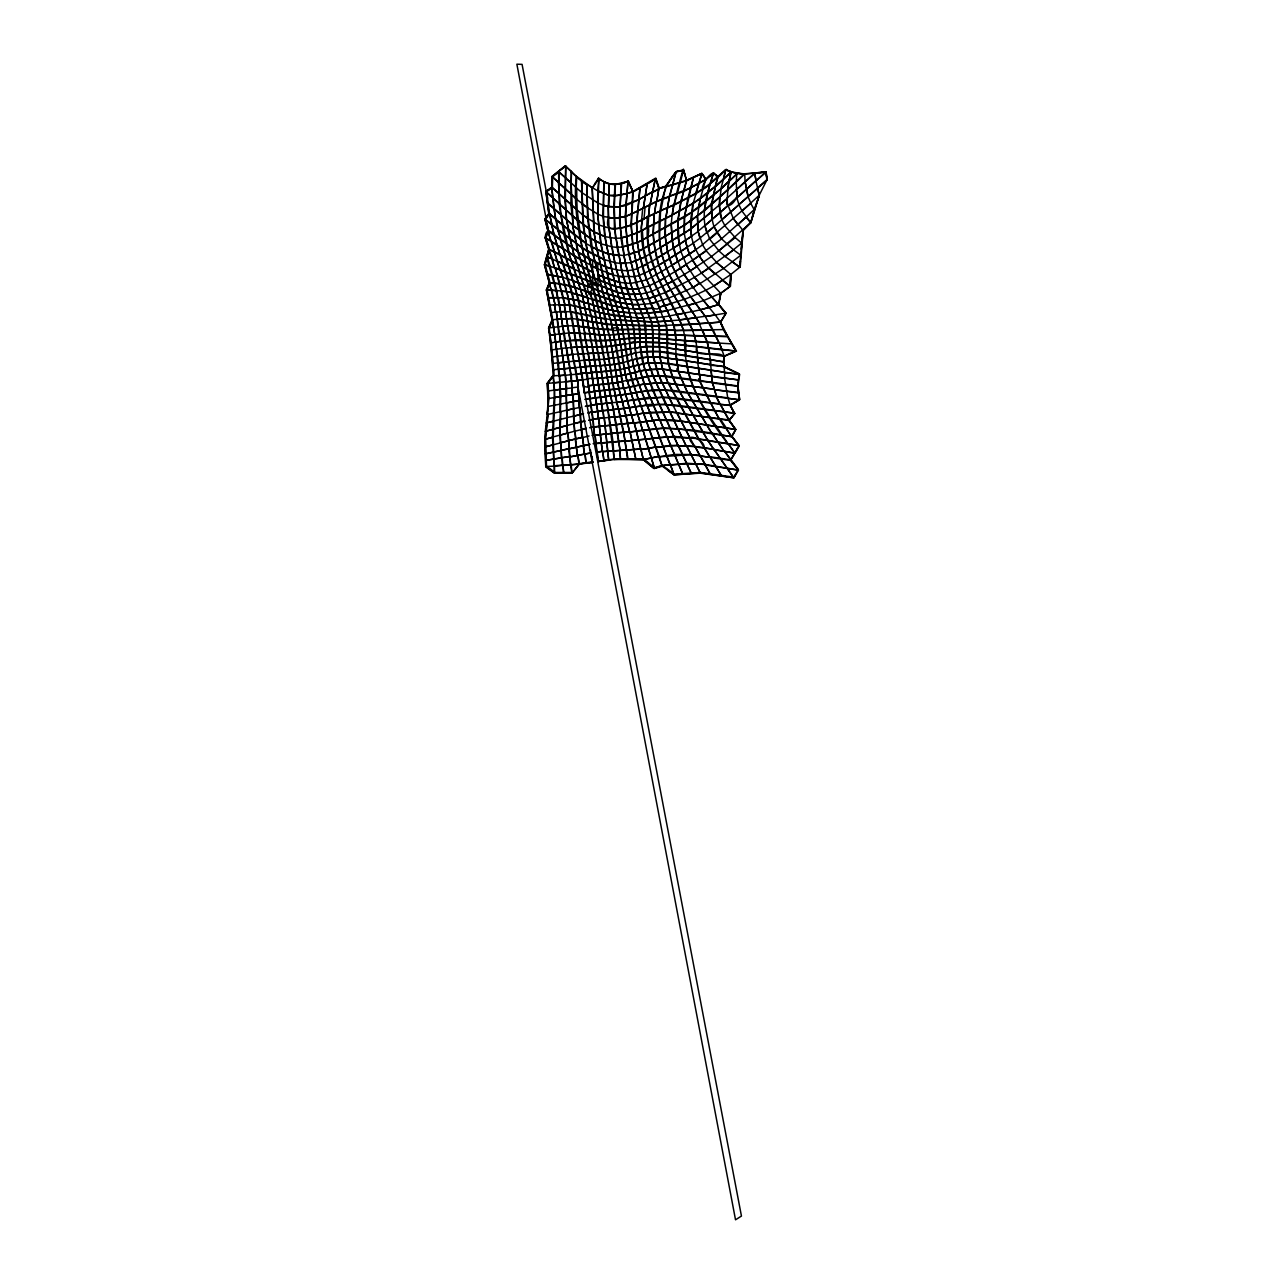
<?xml version="1.0" encoding="UTF-8"?>
<svg xmlns="http://www.w3.org/2000/svg" width="1284" height="1284" viewBox="0 0 1284 1284"><rect width="100%" height="100%" fill="white"/><g stroke="black" fill="none" stroke-linecap="round" stroke-linejoin="round"><path stroke-width="1.5" d="M730.227 353.357L723.791 356.31L675.817 349.152L675.865 334.98L674.052 325.526L649.287 271.052L643.685 248.823L642.305 230.301L631.423 235.132L620.91 237.973L625.404 263.348L632.274 289.301L638.341 288.772L651.614 321.963L652.85 329.876L653.331 356.454L658.965 375.506L647.088 376.726L626.929 381.236L625.452 374.976L624.538 368.444L633.51 366.036L628.614 367.609L631.744 380.112L662.143 466.108L674.228 474.807L700.213 472.849L733.999 477.825L738.477 470.185L730.532 460.378L739.247 446.078L731.88 436.688L735.909 429.482L729.184 420.398L734.753 413.625L730.082 405.327L739.648 399.709L737.931 386.211L739.632 374.318L724.513 366.983L723.422 361.895L724.288 356.374L736.486 351.11L723.662 329.555L720.565 322.268L726.086 313.328L718.783 304.645L720.886 293.233L730.468 286.236L731.077 274.391M731.639 343.855L695.864 341.688C689.219 311.113 664.486 288.21 656.654 258.261L679.22 244.586L677.968 220.928L681.034 201.893L686.378 180.434L658.885 188.604L652.465 192.391L655.354 178.653L650.057 204.959L652.465 192.423L659.206 188.876L655.707 178.925L633.205 191.878L627.972 181.269L614.908 184.607L613.864 207.109L614.458 228.536L621.745 270.523L619.065 255.693L608.215 253.879L605.213 236.673L593.866 232.003L592.213 188.202L595.535 182.858M734.159 172.858L725.781 169.665C703.07 194.077 671.404 205.167 642.273 219.452C636.752 258.501 659.639 291.628 673.811 325.751L720.468 322.091L727.771 336.52L667.359 334.739L694.692 335.846L695.864 341.688L652.433 337.981L624.217 338.799L621.023 320.583L610.317 284.823L604.299 259.625L582.085 247.7L577.174 209.966L552.297 187.432L545.877 191.605L548.798 213.738L544.881 219.163L547.883 230.943L560.145 239.434L574.927 287.584L579.662 307.053L599.805 312.461L574.558 305.929L588.409 385.746L612.612 383.354L608.199 352.506L588.537 353.26L589.212 360.002L586.74 346.84L592.389 346.68L595.808 365.747L580.272 367.288L584.477 392.727L582.936 379.743L571.428 381.348L572.487 394.75L578.972 393.53L579.485 400.303L566.613 402.951L567.4 433.254L565.474 375.201L558.925 375.634L554.832 334.755L546.374 289.927L551.895 290.232L555.121 304.854L544.4 264.729L548.717 249.192L552.393 258.63L546.551 256.928L556.1 290.649L560.514 311.723L571.236 311.675L572.375 318.528L556.774 319.331L572.311 318.496L576.901 346.953L571.091 347.499L573.739 361.221L564.238 304.709L571.091 347.466L586.724 346.84L584.252 333.342L594.941 334.289L589.918 333.696L588.698 327.26L572.776 325.687L580.272 367.256L585.873 366.502L576.356 312.317L572.199 292.752L566.934 291.628L572.792 325.687L593.16 328.335L600.158 365.731L614.233 364.335L612.324 352.217L617.251 351.174L615.309 339.923L596.145 340.469L587.382 297.262L571.541 292.8L574.574 305.897L579.678 307.069L584.798 333.198L578.956 300.52L557.689 229.611L553.934 208.827L551.703 187.352L551.959 176.518L565.072 165.957L571.524 171.735L565.474 165.845L552.216 176.406L551.815 187.175L545.989 191.412L548.91 213.577L544.946 218.954L547.995 230.831L545.154 237.7L554.447 267.73L616.818 292.238L628.309 294.469L640.427 294.197L628.727 294.293L616.818 292.238L604.684 236.609L602.95 216.242L603.881 181.718L603.432 216.482L605.197 236.738L594.428 232.099L592.229 188.186L598.874 178.604L597.638 214.123L600.639 243.703L608.311 279.093L621.649 325.061L626.464 355.427C642.481 349.906 659.671 350.339 676.09 353.806L678.353 371.461L676.427 359.151L710.694 364.913L712.427 383.001L716.584 396.708L712.588 382.696L658.644 375.827L652.978 356.711L652.497 330.084L651.277 322.156L635.901 283.01L627.362 246.159L625.196 216.418L628.004 181.221L625.95 205.568L625.854 227.124L636.944 222.597L639.913 188.62L636.575 222.373L637.313 242.419L638.886 251.327L637.297 242.451L622.259 247.09L637.683 242.548L684.677 217.044L698.528 207.671L721.11 188.764L691.322 212.374L647.505 237.042L650.089 254.039L656.67 274.712L677.278 314.516L683.666 330.325L674.967 330.534L713.053 329.715L719.281 343.277L705.189 316.249L690.792 296.829L683.858 299.541C673.121 283.78 663.7 266.59 660.265 247.635C657.633 221.988 658.178 191.974 676.09 171.815L683.329 170.29L685.239 175.539M565.73 166.166L565.409 199.405L566.565 220.126L568.668 229.948L566.565 220.11L564.832 199.293L565.746 166.166L558.556 171.575L571.123 182.922L573.178 225.39L547.482 202.936L573.178 225.39L570.85 204.766L571.412 171.735L571.139 182.922L558.572 171.558L559.182 204.172L563.885 234.474L568.523 252.483L574.831 256.126L577.174 263.846L593.08 272.224L597.927 290.521L572.841 280.731L598.472 290.344L588.875 258.822L582.952 224.716L581.508 181.108L587.35 185.265M724.16 366.983L724.497 372.665L739.006 374.318L660.875 362.89L648.34 362.955L637.907 364.977L635.564 353.116L634.681 337.596L634.569 342.571L640.299 341.865L606.626 346.792C596.996 289.799 570.417 235.662 576.243 176.55L570.85 171.542M633.927 309.267L611.104 305.383L571.557 292.848L554.078 235.149L549.472 213.754L552.008 224.491L544.93 219.195L558.315 229.579L556.165 219.323L549.488 213.802L574.028 234.747L586.082 243.286L583.546 224.861L582.069 192.632L576.195 187.817L576.725 176.775L571.236 171.398M723.101 317.822L725.877 313.119L718.719 304.501L709.298 307.486L697.934 293.747L690.648 296.941L705.189 316.249L679.589 320.069C664.663 290.906 644.921 261.615 647.393 227.236L672.078 214.974C676.074 188.7 694.419 132.091 674.052 205.119L660.554 210.464L659.462 239.803L662.159 255.083L666.508 268.565L689.444 254.168L685.158 240.541L698.175 231.457L697.533 216.145L700.181 198.298L715.284 186.308L717.772 177.096L715.669 175.057M690.712 296.748L678.064 278.066L683.987 274.648L697.886 293.94L705.735 290.232L718.558 304.661L694.483 277.296L686.218 264.6L690.102 270.94L711.079 256.832L735.218 237.62L725.091 226.064L721.785 219.757L767.126 179.856L766.05 172.088L754.751 173.308L727.209 197.977C723.406 215.905 742.441 196.773 735.941 190L745.105 181.67L747.962 196.452L750.819 203.257L702.46 244.714L706.344 250.926L680.327 268.292L692.814 287.359L686.073 290.649L678.064 278.066L671.821 265.258L677.551 261.824L672.046 240.91L671.227 224.331L673.105 248.149L680.504 268.308L669.397 274.953L699.764 323.728L692.172 311.563L670.312 315.736M554.8 334.61L549.568 335.525L559.455 333.904L560.498 341.287L555.137 342.17L560.498 341.367L564.607 368.604L552.842 369.776L549.279 327.853L552.698 319.7L558.46 362.81L560.899 396.531L554.126 397.655L552.489 437.218L554.463 473.106L554.624 465.723L562.841 465.081L562.103 457.682L570.096 456.43L545.62 460.426L562.151 457.65L562.36 465.578L579.421 463.829L577.832 455.306L569.663 456.96L591.41 452.851L577.832 455.226L578.972 464.198L570.69 464.904L571.91 473.026L571.203 464.535L554.03 466.22L553.211 437.025L544.962 439.337L545.732 466.878L554.415 473.17L571.861 473.122L572.536 472.448L555.169 472.48L546.502 466.204L545.7 438.903L547.963 414.202L544.914 439.433L553.227 437.074L554.816 397.51L552.232 357L548.669 328.078L552.698 319.652L547.112 289.815L550.017 282.657L545.17 264.648L549.472 249.16L545.941 237.7L548.653 230.976L545.684 219.227L549.552 213.818L546.631 191.733L552.377 187.448L552.698 176.694L559.198 171.735L558.941 182.649L552.024 176.534L576.259 198.972L587.623 207.88L588.136 218.665L582.166 214.412L588.152 218.649L593.256 254.601L610.237 319.844L607.589 309.46L618.39 311.482L607.589 309.476L578.314 300.649L593.641 305.03L596.225 317.148L570.61 311.819L591.394 315.88L593.706 328.174L588.152 327.484L589.918 333.696L568.716 333.021L579.646 332.733M552.714 444.922L545.074 446.944L545.299 431.376L548.172 406.338L547.321 383.21L552.971 375.714L554.56 390.095L554.126 397.623L573.081 394.429L560.835 396.419L559.904 427.347L561.573 458.083L560.947 442.659L575.633 438.887L545.074 446.944L545.828 466.59L554.608 472.865L572.215 472.961L579.293 464.134L592.839 462.32M582.952 414.042L573.515 416.225L573.113 394.573L573.739 408.537L560.161 411.747L559.583 375.538L552.874 375.779L547.289 383.402L548.22 398.682L547.225 414.62L548.958 398.281L548.027 383.081L547.289 383.402L560.113 382.247L553.372 382.873M741.189 249.08L742.938 230.51L750.61 222.71L759.149 195.345L767.062 179.616L766.067 171.751L754.575 173.035L756.099 180.803L766.067 172.088L744.479 173.789L719.473 197.238L697.34 215.937L698.047 231.313L702.653 244.762L695.719 249.674L693.199 243.109L699.892 238.326L698.063 231.297L728.092 205.697C725.059 204.349 731.736 160.179 727.787 189.968L704.579 210.608L684.131 225.486L638.854 251.311L623.799 255.532L630.444 283.507L643.477 318.079L632.274 289.285L638.325 288.772L628.807 254.73L638.485 251.231L653.604 242.853L658.836 265.162L669.702 258.774L667.616 251.712L672.062 265.274L678.289 278.018L667.279 284.149L684.26 313.312L692.638 330.453L712.957 329.94L709.506 322.958L652.095 326.168L606.546 324.515L587.029 321.112L611.874 324.595L666.54 325.831L667.632 334.53L667.375 357.947L669.959 370.129L675.384 384.125L707.917 440.749L733.726 477.728L713.936 449.239L694.821 446.96L676.7 413.047L729.023 419.964L735.507 429.482L728.895 420.462L716.456 397.045L719.81 404.54L730.098 404.974L734.464 413.689L730.179 404.974L739.6 399.372L737.786 385.922L665.385 375.779L647.441 376.356L612.612 383.338L622.467 381.701L623.623 388.25L599.227 390.882L604.603 390.159L606.979 403.032L601.426 403.995L589.934 333.647L590.576 340.437L564.751 340.822L558.444 297.551L548.188 297.695L563.467 297.824L578.923 300.552L562.825 297.984L555.137 267.714L559.84 283.748L549.295 282.769L546.374 289.927L556.758 290.553L557.786 297.711M727.787 189.968L736.23 182.055L736.952 197.752L756.067 180.803L754.735 173.292L745.057 181.654L748.155 196.564L738.83 204.589L741.975 211.041L750.755 222.758L718.88 250.91L725.171 256.511L741.638 243.061L735.154 237.556M631.022 354.175L636.687 378.908L649.993 412.389L643.396 413.544L669.815 411.955L649.881 412.308L652.77 420.606L633.75 423.062L622.13 382.038L610.799 319.588L595.68 317.292L603.978 359.231L613.72 357.915L614.217 364.367L609.643 364.929L603.448 329.33L593.176 328.351L612.596 329.763L610.799 319.588L651.598 321.851L610.237 319.86M720.741 293.169L718.478 304.661L725.765 313.168L705.285 316.522L715.204 314.965L703.504 300.584L720.693 293.25L730.211 286.252L722.33 280.361L713.856 285.867L701.465 273.043L733.517 249.882L721.528 238.792L714 226.594L738.958 204.75L736.791 197.592L704.884 225.823L709.763 239.225L717.162 232.869L721.624 238.904L692.493 260.524L701.562 273.01L709.009 268.179L730.066 286.332L730.853 274.471L713.856 285.979L720.693 293.25L719.698 298.963M704.386 210.383L707.853 192.873L731.142 172.216L725.781 169.681L723.309 179.567L715.493 186.581C706.81 229.836 714.129 187.063 718.029 177.369L713.406 173.163C707.532 192.151 700.245 213.144 706.842 232.821L714.145 226.69C709.426 215.985 711.785 183.05 712.235 219.837M713.39 173.131C707.243 173.34 693.809 200.079 710.517 183.387L713.406 173.163L705.67 179.359L690.615 187.833L656.236 201.444L654.519 213.625L660.827 210.753L665.529 186.918L686.635 180.803L680.761 201.62L677.792 220.72L677.92 237.123L680.985 251.52L648.966 271.084L654.166 268.244M671.5 303.698L659.093 307.261L684.019 299.397L687.951 305.608L695.623 303.152L661.404 312.14L659.077 307.245L666.284 326.04L667.134 343.342L721.945 349.81L719.361 343.037L675.914 339.811L673.811 325.767M704.017 176.518L701.883 173.645L686.683 180.675L683.329 170.29L676.09 171.815L669.381 196.388L665.77 218.392L637.008 232.998L621.344 238.086L619.466 217.734L621.584 183.869L609.788 184.206L603.833 181.766L609.258 184.013L608.295 206.563L620.044 206.917L620.381 228.343L624.265 255.596L607.717 253.863L591.073 246.705L587.591 218.489L586.788 185.073L587.591 207.88L581.732 203.578M719.473 197.238L719.778 212.919L721.929 219.885L719.152 205.584L721.126 188.668M732.859 456.253L730.307 460.41L691.049 454.536L674.598 454.424L658.901 456.831L691.177 454.616L700.326 473.09L686.571 445.692L691.177 454.616L700.149 455.435L705.317 464.439L738.123 470.056L724.272 450.909L738.332 469.462L733.694 477.792L700.229 473.17L674.036 474.839L670.489 464.535L662.416 465.53L653.909 468.387L643.284 459.608L614.121 459.463L598.216 461.518L595.696 443.654L645.467 439.305L642.995 430.092L654.326 467.858L648.276 448.565L655.883 446.944L640.957 449.561L643.348 459.592L659.222 456.35L638.565 399.019L627.571 400.752L662.143 397.221L729.97 405.439L739.359 399.822L737.546 386.34L739.183 373.949L724.369 366.614L659.735 357.032L646.976 357.016L631.985 360.002M730.098 286.3L730.66 274.551L740.226 266.879L743.227 230.334L750.947 222.469L759.213 195.345L757.383 188.106L766.869 179.696L765.794 171.912L756.132 180.835M719.393 343.021L721.961 349.794L735.893 351.013L667.375 343.085L666.926 347.836L675.833 349.136L675.898 344.417M754.446 173.131L744.672 174.046L736.262 182.119L736.775 173.468C760.642 175.105 727.819 173.276 726.343 169.295L718.157 176.935L713.824 172.923L705.991 179.295L701.947 173.34L686.587 180.434L683.682 170.002L676.475 171.382L665.497 186.292L659.206 188.154L655.771 178.075L632.964 191.493L628.245 180.996C618.647 186.148 606.834 185.394 598.617 178.011L595.262 183.195M740.435 261.101L739.616 267.184L743.131 230.542L733.437 218.713L737.979 224.732L754.189 209.549L759.358 195.441L755.859 180.675L736.968 197.752M732.024 416.61L728.895 420.462L669.767 411.923L676.957 412.565L689.957 438.101L666.637 437.025L645.499 439.321L648.276 448.565L640.893 449.561L634.119 422.645L636.479 430.926L629.658 432.066L620.605 394.99L615.18 395.889L614.169 389.164L623.366 432.612L630.027 431.665L635.757 458.837L630.011 431.665L592.052 435.372M621.697 350.275L620.814 344.61L622.531 356.262L617.781 357.466L622.692 356.182L622.981 362.634L621.263 350.548L626.078 349.28L607.701 352.731L607.075 346.503L591.844 346.921L607.075 346.536L625.34 343.759L630.043 373.821L625.42 374.992L623.045 362.602L636.912 358.573L635.965 352.795L630.893 354.224L627.908 329.314L639.817 329.314L637.442 317.678L632.081 304.565L638.597 304.565L632.097 304.597L633.927 309.251L653.187 308.24L659.382 325.976L659.109 346.985L667.198 347.595L668.643 363.468L672.639 376.629L679.364 391.203L697.581 423.062L702.781 431.584L731.511 436.656L725.524 427.46L731.559 436.64L677.535 428.744L662.993 428.423L642.69 430.493L627.266 380.69L635.275 406.755L591.747 412.373L592.694 419.595L588.698 420.301M730.098 405.038L727.948 397.88L672.014 390.288L652.962 389.887L620.589 394.878L628.053 423.351L599.307 426.384L602.356 451.631L641.117 449.015L602.356 451.631L597.654 411.105L602.966 410.415L603.801 418.103L603.095 410.511L618.727 408.938L623.799 432.162L594.572 435.244L593.577 427.171L634.103 422.661L627.699 423.784L629.706 432.05L642.722 430.477L635.275 406.803L629.192 407.991L633.734 423.046L659.655 419.659L673.683 419.932L735.539 429.418L680.937 421.152L659.446 420.157L650.073 397.334L644.215 398.088L652.818 420.622L659.783 419.756L682.558 473.507L644.584 383.9L623.639 388.298L644.568 383.884L638.276 364.656L639.657 371.269L650.25 369.31L662.945 368.99L724.609 378.507L724.561 372.296L668.595 363.452L648.645 362.634L633.108 366.325L638.276 364.656L636.527 358.878L641.888 357.498L660.008 356.727L676.17 359.44L675.833 348.895L697.308 352.522L696.024 341.416M650.057 318.015L657.007 317.405L637.057 317.886L643.83 317.87L645.74 325.767L646.141 341.721L639.93 342.154L667.134 343.39L659.27 342.555L659.559 330.293L658.098 321.963L639.079 275.466L653.219 308.272L633.927 309.251L639.336 325.478L640.604 352.169L659.19 351.752L723.069 361.799C730.291 345.685 690.808 361.799 696.891 346.873M738.075 392.406L714.129 389.662L737.947 392.84M548.059 383.29L553.613 375.57L553.564 369.503L551.317 342.619L548.541 328.03L552.12 319.812L546.535 290.12L549.488 282.881L544.56 264.857L548.878 249.192L545.251 237.588C546.759 216.466 568.25 257.201 557.689 229.595L587.125 251.375L604.299 259.561L601.185 243.767L590.207 238.15L572.584 225.294L578.33 251.921L588.778 286.509L577.704 251.873L572.584 225.294L589.629 238.07L601.169 243.783L597.638 214.107L603.464 216.466L614.346 218.312L625.613 216.627L656.509 201.716L669.654 196.693L676.09 171.815L665.61 186.822L658.885 188.604L656.686 201.813L658.836 188.507L655.707 178.925L647.136 183.869L643.396 208.008C632.739 213.85 620.894 219.901 608.343 217.606C604.234 233.736 616.529 228.263 625.854 227.172L628.823 254.73M673.779 204.83L672.334 215.247L665.786 218.424L669.413 196.372L683.602 191.525L705.943 179.632L701.61 173.436L686.362 180.466M705.686 179.327L700.406 198.522L692.911 203.289L690.535 220.896L690.856 228.921L693.151 203.546L701.883 173.645L695.495 193.98L674.02 205.135M721.945 349.81L724.08 355.973L724.096 366.983L739.183 373.949M730.548 459.8L709.859 456.735L721.303 475.513L698.833 438.791L674.277 436.416L659.478 437.555L670.232 465.065L686.731 463.861L705.205 464.407L686.924 463.283L662.416 465.53L674.453 474.149L700.566 472.48L733.934 477.134L736.23 473.347M698.56 207.655L700.406 198.522L707.837 192.921L710.309 183.082L725.781 169.665L723.39 179.503L730.901 171.992L728.895 181.06L721.191 188.716L737.032 173.709L729.152 181.317L731.174 172.233M623.478 362.313L614.201 364.367L623.446 362.281L624.57 368.524L615.164 370.498L610.574 371.076L610.012 364.608L600.142 365.747L606.513 403.433L612.035 402.63L603.962 359.247L613.704 357.915L605.823 319.042L595.68 317.292L602.324 346.728L610.189 396.323L620.589 394.894L617.347 382.76L614.651 364.094L620.204 395.312L646.895 390.93L665.032 390.159L739.407 399.822L727.819 398.249L724.561 378.202L738.123 379.871L662.656 369.294L659.719 357.016L659.559 342.234L645.788 341.977L648.324 362.955L643.83 317.87M759.149 195.345L750.626 203.145L754.157 209.565L750.819 222.742L746.02 217.06L721.496 238.792M720.324 322.107L723.357 329.587L735.828 351.03L727.771 336.52L694.692 335.846M737.594 386.323L712.411 383.017L710.951 370.53M705.109 464.952L710.261 473.973L694.997 446.447L678.145 445.757L691.145 472.977L678.385 445.227L655.626 447.49L670.601 445.371L694.981 446.543L699.908 455.964L709.699 457.281L704.146 447.667L734.801 453.188L728.269 443.702L734.849 453.188L724.096 451.342L712.026 433.141L724.064 451.39L713.743 449.689L708.094 440.348L698.657 439.305L668.178 383.306L714.257 389.261L668.194 383.306L655.53 382.953L644.231 384.285L639.978 370.964L645.098 369.824L652.657 390.288L678.112 445.725L659.494 404.171L652.802 404.845L665.963 404.235L686.266 446.158L652.994 375.763L665.722 404.637L734.657 413.207L672.623 404.604L676.684 412.421M730.853 274.471L716.857 262.642L723.55 268.484L740.804 255.179L733.517 249.898M723.02 361.815L710.453 359.536L710.566 365.25L710.421 359.52L675.865 353.838M610.686 396.05L616.432 424.506L619.979 449.849L612.003 402.534L606.963 403.015L614.185 459.479L627.988 458.789L623.623 432.13L627.555 459.207L643.525 459.736L654.166 468.58L662.367 466.172M738.107 470.104L705.044 464.968M699.395 324.033L707.259 342.539L710.437 359.52M624.955 441.263L659.543 437.539L653.219 420.205L674.068 474.791L668.081 470.554M715.076 314.676L720.468 322.091M709.474 322.99L720.34 322.107L723.341 317.613M738.798 445.981L731.752 436.127L739.022 445.404L734.785 453.236L737.112 449.063M709.972 354.336L707.388 342.314L702.653 330.036M723.357 329.587L713.069 329.747M697.806 357.562L697.838 363.324L697.292 352.49M731.752 436.127L733.822 432.564M735.507 429.482L733.581 433.109M684.821 335.413C682.109 375.795 703.311 412.629 728.172 444.12C711.994 418.825 688.465 390.577 686.491 360.981M729.168 419.948L720.067 403.85L668.98 397.141L658.949 375.474L661.629 382.889L668.45 382.921L698.897 438.855L738.926 445.532L707.966 440.749L702.829 431.552L693.841 430.14L663.218 427.909L636.382 430.862L643.348 459.592L659.125 456.253L662.143 466.108M692.654 330.469L683.473 330.566L685.576 340.469L686.073 355.893M590.463 449.946L592.582 462.368M713.84 285.963L705.638 290.361M625.308 440.797L596.081 443.301L596.948 452.514L602.71 451.198L603.833 460.17L602.71 451.198L597.253 451.936L598.248 461.47L614.683 458.902L643.782 458.982L654.375 467.729L662.56 465.482M732.618 456.847L735.01 452.642M710.566 365.234L724.353 366.63M586.403 428.214L581.652 429.273L582.567 437.218L575.649 438.791L577.431 455.692L575.216 439.288L582.503 437.298L584.541 454.536L583.193 445.981L590.062 444.216L545.347 453.878L569.261 448.549L567.929 432.949L553.163 436.929M683.457 330.534L679.766 319.78L695.832 317.806M701.546 273.01L694.483 277.296L699.844 283.668L723.534 268.452M698.368 368.685L700.599 381.284L697.822 363.292M675.817 349.136L659.366 346.68L646.141 346.295L625.693 349.569L630.556 348.285L628.293 329.089L615.758 286.621L608.231 253.863L597.188 249.658L585.504 243.222L592.534 272.272L548.75 249.208L560.402 254.489L570.273 285.995L559.214 283.908L570.273 285.947L604.989 298.113L608.086 309.316L593.112 305.223L592.213 298.883L611.617 305.223L608.311 294.213L602.806 292.415L591.089 246.688M709.298 307.486L700.358 309.781L718.478 304.661M629.625 343.213C640.973 337.483 628.871 352.265 640.523 346.696L644.793 370.145L662.961 368.99L668.178 383.29L662.64 369.262L660.024 356.775L659.43 346.728L640.138 346.953L639.464 329.555L646.141 329.571L617.508 329.619L627.908 329.33L622.371 307.598L611.617 305.239L617.973 329.362L620.413 344.882L619.514 339.474L624.586 338.414L619.53 339.538L614.057 315.639L602.982 276.991L619.755 282.287L624.618 298.723L620.846 288.098L594.348 278.484L615.726 286.589L632.675 289.189L620.83 288.114L613.19 255.083L608.985 228.07C625.806 230.751 640.106 220.013 654.551 213.625L656.236 201.444L643.396 208.008L647.2 183.821L632.739 191.685L620.268 195.184L608.68 195.264L597.782 190.883L609.114 195.585L614.747 196.179L633.173 191.974L631.375 225.198L632.771 244.682L630.958 224.957L632.755 191.637L628.454 181.493L621.087 183.66L620.028 206.965L608.279 206.563L602.854 205.071L608.76 206.836L609.306 183.965L615.437 184.8L614.282 207.414L615.55 238.278L621.376 238.102M700.358 309.797L691.996 311.691L687.887 305.64M575.425 468.724L579.549 463.636L593.096 461.775M675.914 339.827L652.737 337.708L629.497 337.965L624.217 338.783L625.34 343.759M584.14 420.992L580.512 422.051L582.117 437.716L589.051 435.95M731.768 417.107L734.705 413.191M735.828 351.03L729.97 353.678M614.185 459.479L612.982 441.407L607.011 403.048L601.426 403.995L602.597 410.864L601.923 403.577L585.295 406.386M622.547 381.733L617.299 351.206M672.607 405.182L668.996 397.238L649.752 397.767L644.215 384.285L661.902 382.504L672.896 404.829L659.157 404.556L642.899 363.773L640.604 352.169M595.68 443.702L595.054 434.794L596.145 443.221L593.112 443.702M576.099 468.066L571.861 473.122L572.552 472.448M626.913 381.171L625.757 374.655L616.224 376.629L630.444 373.5L638.148 399.388L644.167 398.088L636.703 378.908L632.242 359.857L627.411 361.462L629 367.352L624.136 368.781M629.208 408.007L624.056 387.928L604.106 390.416L598.553 353.052L577.639 354.031L583.385 353.501M695.623 303.168L703.648 300.504M612.612 383.354L611.024 370.755L596.29 372.296L620.124 369.439M679.573 320.037L651.293 322.156L672.447 320.663M592.967 378.636L597.782 378.186L598.216 384.654L613.046 382.921L613.832 389.55L613.046 383.049M585.199 399.372L590.512 398.313L585.135 399.228M579.549 463.636L578.891 464.278L586.627 462.625M666.54 325.831L663.411 316.891L670.152 315.912M686.234 290.537L668.178 298.337L650.619 303.618L656.878 302.045L646.719 279.848L638.485 251.231L644.054 273.54L651.71 291.484L640.443 294.229M684.452 313.119L677.053 314.692M589.244 420.045L593.16 419.306L590.094 398.698L610.59 395.921L595.728 397.687L596.258 404.62L601.939 403.641L598.729 384.317L588.409 385.794L591.747 412.373L597.782 411.153L598.28 418.761L604.234 417.717L608.648 459.929L604.202 417.669L593.128 419.194L593.577 427.219L593.128 419.194L598.713 418.311L599.74 426.031L589.581 427.716M659.559 330.293L675.191 330.293L646.157 329.587M719.152 205.584L727.402 198.185L690.792 228.985L649.768 253.959L655.161 250.974L653.299 234.202L654.23 213.385L652.978 234.025L653.893 242.997L683.955 225.278L697.34 215.937M584.156 360.403L589.709 359.616L573.739 361.253L577.062 380.69L588.024 379.133L587.093 372.89L576.66 373.933L596.819 372.055L597.253 378.475L611.954 376.838L597.253 378.459M547.947 414.427L560.851 411.554L560.017 435.212L575.055 431.071L575.73 438.984L573.948 423.72L580.545 422.115L578.907 400.576M566.709 410.27L580.015 407.333L580.512 414.379L573.531 416.177L573.948 423.656L581.026 421.682L580.48 414.459M715.268 274.278C701.979 263.043 691.29 246.929 690.615 228.809L711.368 212.245M627.411 361.462L626.464 355.395L631.279 353.919L630.556 348.285M629.593 407.574L618.294 409.339L616.657 402.406L622.291 401.459L616.673 402.438L615.164 395.857M594.54 435.228L593.577 427.171M626.48 355.427L622.515 356.198M668.033 310.664L642.353 313.713L617.957 311.675L629.866 313.007L624.682 298.674L602.806 292.431L604.459 298.209L620.236 302.831L632.514 304.388L621.745 270.523L626.544 289.012L632.514 304.404L620.236 302.847L621.921 307.823L628.245 308.529L632.868 325.43L629.85 313.023M585.199 421.072L580.545 422.115L581.796 429.402L574.462 431.36L573.723 408.617M717.274 232.982L714 226.594L699.796 238.214M613.752 357.947L617.748 357.45M665.064 292.704L648.211 298.562L659.864 294.887M659.093 307.261C650.924 292.688 667.102 312.959 653.187 308.24M663.411 316.907L657.023 317.421M661.404 312.14L635.612 313.681M635.917 352.827L634.954 347.627M609.146 417.557L614.924 416.802L604.17 417.942M579.421 407.606L577.639 380.497L578.378 386.998L572.664 387.704M586.018 463.171L585.071 454.135L586.018 463.171L592.47 462.401M560.113 382.263L566.18 381.717L556.389 312.028L558.781 334.065L564.334 333.31L567.175 355.042L573.017 354.256L567.159 355.042L571.219 374.687L572.487 394.75L579.068 393.402L578.378 393.851L577.784 387.206M567.4 417.509L573.563 416.193M671.837 265.258L669.381 258.598L693.312 243.206M683.987 274.648L696.682 266.815L689.299 254.104L695.832 249.754L677.567 261.824M688.112 280.987L665.032 292.608L670.762 290.023M605.855 319.026L604.587 313.569L599.259 312.622L614.041 315.623L631.263 317.244L604.571 313.569L597.927 290.489L608.969 335.124L623.847 333.712L613.736 334.835L614.859 340.132L600.607 340.966L575.649 339.778L560.498 341.287M628.55 333.615L652.898 333.792L623.863 333.744M695.495 194.028L702.99 189.085M656.862 302.061L651.357 291.612L672.784 281.132M619.498 339.474L615.325 339.875M599.628 359.295L594.219 359.777L603.945 359.215M674.726 271.71L686.362 264.6L680.809 251.439L687.052 247.555L684.195 233.174L684.468 216.819L687.951 197.945L693.392 177.818L684.468 216.803L684.356 233.335L660.265 247.635M583.755 386.243C595.519 390.513 580.785 376.196 592.935 378.684C587.607 353.485 596.98 403.16 592.422 378.876M603.416 352.811L598.055 353.293L596.161 340.485L591.089 340.212L592.341 346.696L586.708 346.824L587.976 353.501M684.356 233.335L690.631 228.793L691.659 236.304L673.105 248.149M679.22 244.586L685.174 240.525M582.936 379.743L576.869 346.889L587.237 346.616L584.252 333.342M652.914 333.776L659.703 334.289M582.631 437.314L583.706 445.628L568.668 448.983L570.658 464.888L567.977 432.917M630.845 283.427L646.703 279.864L666.749 268.565L669.622 274.92L659.125 280.971L664.438 277.97L658.852 265.178M700.165 198.282L693.151 203.578L672.094 214.974L671.227 224.315M651.919 261.406L667.616 251.728L665.305 236.481L665.497 218.168L665.032 236.336L667.616 251.728M560.338 442.964L560.017 435.18M616.657 402.406L612.051 402.63M566.404 395.745L566.645 388.538L553.853 390.224L566.661 388.458L566.1 381.669L571.974 381.075L565.538 381.91M600.142 365.699L585.889 366.486L586.483 373.163L591.892 372.408L589.212 360.034L591.41 372.649L596.819 372.055L595.808 365.763M566.838 417.798L546.149 422.982L553.773 421.104M604.652 334.947L594.396 334.498L609.483 334.915L612.34 352.185M613.736 334.835L613.046 329.523L602.918 329.539L596.98 300.617L585.937 262.69L545.186 237.717L551.735 241.44L557.063 260.941L547.931 230.992L551.109 241.52L569.149 252.499L560.931 214.637L558.396 182.569L576.789 199.116L577.158 209.966L551.687 187.304L555.555 219.355L586.082 243.302M637.057 317.886L631.295 317.325M588.409 385.746L589.757 391.829L583.995 392.984L599.74 390.577L589.212 392.166L590.078 398.682L595.728 397.687L597.654 411.105L596.643 404.203L585.873 406.129M687.967 281.036L694.58 277.264M579.517 360.547L574.301 360.964L574.991 367.818L558.38 369.278M650.603 303.602L638.662 304.629M581.203 429.707L586.034 428.712M554.126 397.591L548.22 398.602L548.958 398.281M638.341 288.74L649.126 285.834L659.109 280.955M630.444 262.658L645.178 256.88L630.845 262.674L620.188 263.38L625.838 263.364M642.626 299.413L636.238 299.894L648.211 298.546M611.361 268.372C609.852 271.566 554.768 237.989 588.891 258.822C605.631 267.778 621.825 274.006 637.506 268.645L632.402 244.586L639.143 275.45L648.95 271.084M628.261 308.513L624.233 298.851L607.813 294.325L595.15 241.199L602.982 276.991L619.305 282.384L630.444 283.507M566.388 395.713L566.581 402.903L579.453 400.383M573.916 423.672L545.299 431.376L567.672 425.197M573.707 361.205L557.737 362.874L569.005 361.542L566.549 347.803L552.152 349.874M576.083 374.222L564.832 375.329L563.997 368.797L575.585 367.497L577.575 380.385L571.38 381.268L569.053 361.59M552.072 356.968L567.143 355.026M575.537 367.593L580.256 367.224M636.222 299.878L624.233 298.835L630.604 299.493M633.991 276.75L639.464 275.402L637.169 268.629L651.63 261.358M667.263 284.149L664.47 277.986M564.751 340.822L565.939 348.06L571.059 347.466M565.474 375.088L558.909 375.65M579.935 414.684L583.546 413.817M553.982 466.14L546.486 466.477M576.869 319.17L587.607 320.92L572.327 318.512M592.229 298.899L595.664 317.26L590.801 316.041L587.366 297.246L585.119 291.035L620.67 302.703L617.299 292.11L559.744 269.544L557.079 260.957L565.008 284.679L570.048 305.046L559.246 304.709L570.032 304.966L570.626 311.803M572.038 387.928L566.677 388.522M725.155 256.543L739.793 267.12M572.776 325.687L562.633 326.088L560.498 311.675L566.148 311.434M568.298 325.606L549.279 327.853M562.633 326.072L564.302 333.294M561.14 291.115L566.95 291.645L561.14 291.115L559.856 283.748L549.295 282.769L551.189 290.296L561.782 290.97L564.912 304.661L562.825 297.984M558.781 334.097L568.716 332.973M590.704 265.74L596.595 268.372L574.237 256.142L568.074 229.884L574.237 256.11L585.761 290.906L570.305 285.963L572.166 292.736L566.324 291.821L562.809 277.344L547.128 274.246L562.809 277.344L560.386 269.399L544.432 264.761L550.05 266.093L547.241 256.768L594.364 278.467M559.246 304.725L554.431 304.934L555.699 312.076L560.514 311.707M572.423 354.464L577.639 353.983M554.431 304.934L555.699 312.092M550.483 305.111L555.121 304.773M634.376 276.67L617.829 276.285L623.751 277.087M587.382 297.262L578.891 271.101L589.837 276.108M566.597 402.887L548.75 406.322M553.227 363.356L557.754 362.874M567.512 278.997L562.809 277.344M619.755 282.287L616.802 269.736M556.758 290.537L550.066 266.173M574.173 268.388L568.539 252.499L582.422 295.625L574.108 268.356L557.079 260.957M588.377 412.662L592.197 411.939L587.96 413.111M551.735 312.51L556.373 311.98M553.581 369.648L553.613 375.731M598.488 461.47L608.68 459.945M606.818 273.01L612.805 274.808L596.595 268.404M572.841 280.714L568.138 278.981M555.121 342.138L551.334 342.812M554.479 267.794L552.409 258.758M556.758 319.283L552.698 319.78M618.278 276.253L612.789 274.84M553.853 390.143L548.637 390.914M642.321 266.671L647.104 264.231M716.937 262.674L706.232 250.862M585.873 262.787L582.085 247.7L551.382 224.523L559.776 254.553L577.174 263.846L579.485 271.149M616.336 269.768L615.309 262.722L604.283 259.593M619.065 255.693L616.994 247.298L622.242 247.074M620.188 263.38L614.811 262.722L612.099 246.897L601.169 243.832M740.916 173.757L733.95 172.65M605.229 236.689L616.015 238.423L617.46 247.411L611.601 246.801L608.985 228.07L608.263 206.531L608.343 217.606M732.169 261.936L739.696 267.152M645.21 256.848L649.752 253.959M656.67 258.261L655.161 250.974M588.441 228.664L594.444 232.115L577.335 220.222L545.925 191.621L572.102 215.391L589.019 228.809M703.536 262.113L699.25 256.014M689.412 254.184L687.004 247.571M577.174 209.966L582.182 214.412M582.101 181.301L576.195 176.566L582.101 181.301L581.556 192.423L597.991 203.065L598.135 214.332L587.623 207.88M608.985 228.07L598.232 224.748L588.136 218.665M576.789 199.116L576.709 188.026L571.123 182.922M602.854 205.071L597.493 202.808L598.232 191.172L581.459 181.124M597.798 190.883L598.874 178.604M603.833 181.766L598.312 178.396M757.64 188.234L748.123 196.564M750.626 203.161L741.991 211.025M718.976 250.958L709.715 239.209M592.422 187.945L576.548 176.406M745.105 181.67L744.72 174.014M733.437 218.713L728.14 205.665M720.95 188.491L723.325 179.471M692.911 203.289L672.078 214.974M547.562 198.234L522.074 64.361L516.874 64.2L546.31 219.725M582.824 383.306L741.446 1216.06L735.523 1219.8L577.591 385.088M547.048 223.657L548.541 231.537M591.956 456.51L592.566 460.057M597.782 264.665L598.087 286.685L592.887 284.278L592.566 261.454M642.658 219.692C636.479 244.955 652.352 213 647.842 237.219L637.313 242.435L636.575 222.373L642.658 219.692M647.425 216.547L646.703 227.348L647.922 227.268L648.645 216.45L647.425 216.547M642.738 208.217L641.631 219.676L643.926 219.259L645.049 207.847L642.738 208.217M617.829 327.821L617.572 330.373L612.661 330.55L612.933 327.982L617.829 327.821M649.72 204.654L648.484 216.643L649.72 204.654M714.466 410.431C677.856 335.814 714.69 414.941 725.283 427.941L725.861 427.267L719.987 418.616L719.393 419.274L714.482 410.431M704.13 447.747C705.221 438.438 678.899 430.397 695.109 446.495L704.242 447.715M706.425 424.41L711.898 433.543L687.405 392.326L706.457 424.41M643.637 413.063L631.471 415.278L643.637 413.063M687.341 392.262C671.676 357 675.544 364.495 687.405 392.326M631.712 414.796L614.522 417.139L631.808 414.86M627.475 400.656L621.905 401.892L627.475 400.656M592.165 289.077L589.212 294.694L587.414 288.418L590.383 282.833L592.165 289.077M635.098 372.151C617.764 377.143 654.246 367.272 635.227 372.2M653.171 375.345L652.593 376.212L650.763 368.668L653.171 375.345M667.632 334.418L659.703 334.402L667.632 334.53M619.963 449.833L620.445 459.191L619.979 449.898M594.669 359.343L589.244 360.082L594.669 359.343M641.069 405.856C616.721 409.773 664.309 402.598 641.037 405.921M648.645 362.634L650.234 369.343L648.693 362.634M593.818 384.799L595.246 397.912L593.882 384.863M611.954 376.838L616.641 376.356L612.003 376.87M634.649 337.58L633.253 325.221L634.665 337.58M563.644 472.512L562.906 465.193L563.644 472.512M652.128 192.054L638.292 199.839L652.128 192.054M699.603 283.202L692.782 287.664L699.603 283.202M638.292 199.839L619.626 206.676L625.95 205.568L638.292 199.839M603.528 276.798L597.734 274.776L603.528 276.943M588.698 327.26L582.438 295.545L588.714 327.26M652.497 404.251L646.366 404.877L647.569 406.209L653.7 405.583L652.497 404.251M595.503 241.215L593.978 232.019L595.503 241.215M560.755 239.402L578.33 251.937L560.755 239.434M575.232 306.073L569.374 304.966L575.232 306.073M602.71 292.094L597.814 290.152L603.544 293.009L602.71 292.094M590.399 293.137L589.805 292.174L592.036 299.349L590.399 293.137"/></g></svg>
